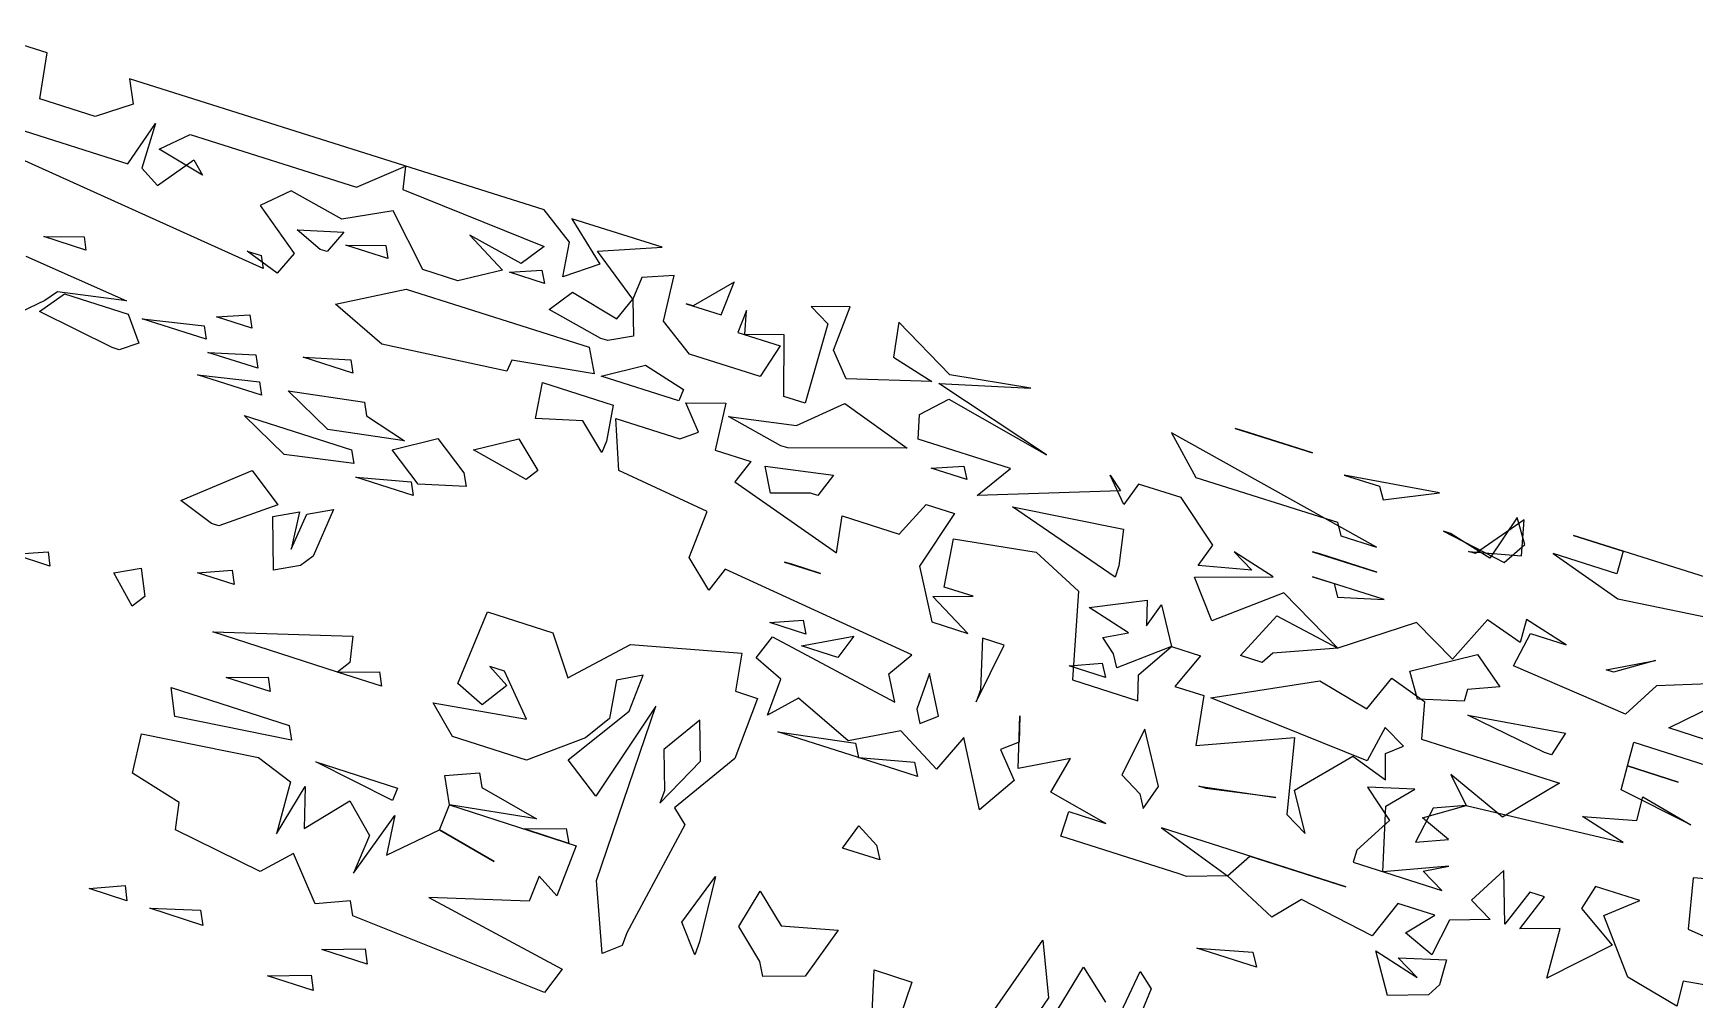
# Model space of a CAD drawing. Extents: x -685 to 123, y -1272 to 108.
# Drawn here: x 3.5 to 73.6, y 33.5 to 74.3 of the extents above; entities that cross this region are included whole.
import ezdxf

# ---------------------------------------------------------------- set-up
doc = ezdxf.new("R2010")
doc.units = 0

msp = doc.modelspace()

# ---------------------------------------------------------------- linework, layer by layer
for p, q in [((4.0714, 73.4777), (1.4626, 74.3026)), ((3.7621, 71.5267), (4.0714, 73.4777)), ((25.0537, 66.8428), (7.5546, 72.3762)), ((7.5546, 72.3762), (7.7017, 71.3074)), ((13.1885, 64.3622), (-2.4106, 71.4115)), ((6.097, 70.7873), (3.7621, 71.5267)), ((7.7017, 71.3074), (6.097, 70.7873)), ((2.7955, 70.2808), (7.4863, 68.7937)), ((7.4863, 68.7937), (8.6512, 70.4935)), ((8.6512, 70.4935), (8.0734, 68.6075)), ((8.8023, 69.4141), (10.1113, 70.0313)), ((10.1113, 70.0313), (17.1332, 67.8084)), ((8.7365, 67.8762), (10.2668, 68.9502)), ((10.6383, 68.3142), (8.8023, 69.4141)), ((10.2668, 68.9502), (10.6383, 68.3142)), ((8.0734, 68.6075), (8.7365, 67.8762)), ((17.1332, 67.8084), (19.2053, 68.6921)), ((19.2053, 68.6921), (19.0945, 67.7022)), ((14.3725, 67.6495), (13.0697, 67.0236)), ((16.5157, 66.4516), (14.3725, 67.6495)), ((19.0945, 67.7022), (25.0597, 65.2992)), ((13.0697, 67.0236), (14.5007, 64.9999)), ((18.6894, 66.7996), (16.5157, 66.4516)), ((19.9403, 64.323), (18.6894, 66.7996)), ((26.1347, 65.4744), (25.0537, 66.8428)), ((15.5973, 65.1769), (14.6261, 66.0083)), ((14.6261, 66.0083), (16.6033, 65.9033)), ((30.0371, 65.2669), (26.2252, 66.4723)), ((26.2252, 66.4723), (27.4137, 64.554)), ((5.7102, 65.1472), (3.9304, 65.7132)), ((3.9304, 65.7132), (5.6381, 65.7018)), ((5.6381, 65.7018), (5.7102, 65.1472)), ((16.6033, 65.9033), (15.8928, 65.0831)), ((18.4628, 64.7915), (16.6912, 65.3534)), ((16.6912, 65.3534), (18.3722, 65.3425)), ((18.3722, 65.3425), (18.4628, 64.7915)), ((24.0807, 64.574), (21.9222, 65.7758)), ((21.9222, 65.7758), (23.294, 64.3034)), ((25.0597, 65.2992), (24.0807, 64.574)), ((25.8504, 64.0133), (26.1347, 65.4744)), ((27.3103, 65.1024), (30.0371, 65.2669)), ((3.1777, 64.885), (7.4188, 62.9987)), ((13.7815, 64.1739), (12.5135, 65.1044)), ((12.5135, 65.1044), (13.1054, 64.9165)), ((13.1054, 64.9165), (13.1885, 64.3622)), ((14.5007, 64.9999), (13.7815, 64.1739)), ((15.8928, 65.0831), (15.5973, 65.1769)), ((27.4137, 64.554), (25.8504, 64.0133)), ((28.803, 63.078), (27.3103, 65.1024)), ((21.4187, 63.8541), (19.9403, 64.323)), ((23.294, 64.3034), (21.4187, 63.8541)), ((23.5892, 64.2099), (24.9653, 64.2937)), ((25.0657, 63.742), (23.5892, 64.2099)), ((24.9653, 64.2937), (25.0657, 63.742)), ((29.1809, 63.9946), (28.803, 63.078)), ((30.5462, 64.0784), (29.1809, 63.9946)), ((30.0931, 62.1487), (30.5462, 64.0784)), ((3.7526, 62.5475), (4.8067, 63.2923)), ((4.5083, 63.3873), (3.9816, 63.0156)), ((7.4188, 62.9987), (4.5083, 63.3873)), ((4.8067, 63.2923), (7.494, 62.4365)), ((16.2427, 62.8624), (19.2375, 63.4965)), ((19.2375, 63.4965), (26.9565, 61.0466)), ((25.2672, 62.6335), (26.2476, 63.3674)), ((26.2476, 63.3674), (28.1267, 62.25)), ((33.0854, 63.7897), (31.3539, 62.789)), ((32.5357, 62.4148), (33.0854, 63.7897)), ((3.9816, 63.0156), (2.6243, 62.3645)), ((6.8208, 61.0265), (3.7526, 62.5475)), ((7.494, 62.4365), (7.9449, 61.2113)), ((18.2092, 61.1727), (16.2427, 62.8624)), ((27.4467, 61.4174), (25.2672, 62.6335)), ((28.1267, 62.25), (28.803, 63.078)), ((28.803, 63.078), (28.8256, 61.505)), ((31.0585, 62.8826), (32.5357, 62.4148)), ((31.3539, 62.789), (31.0585, 62.8826)), ((33.605, 62.5941), (33.2394, 61.6725)), ((33.5355, 61.5787), (33.605, 62.5941)), ((37.9749, 62.7569), (36.3251, 62.7649)), ((36.3251, 62.7649), (37.0324, 62.0259)), ((37.2691, 60.9158), (37.9749, 62.7569)), ((10.783, 61.389), (8.0917, 62.2461)), ((8.0917, 62.2461), (10.7028, 61.9532)), ((10.7028, 61.9532), (10.783, 61.389)), ((11.2194, 62.3259), (12.6289, 62.4131)), ((12.7119, 61.851), (11.2194, 62.3259)), ((12.6289, 62.4131), (12.7119, 61.851)), ((31.2011, 60.7516), (30.0931, 62.1487)), ((37.0324, 62.0259), (36.0773, 58.6792)), ((40.0375, 62.1047), (39.8136, 60.6287)), ((42.1833, 59.8785), (40.0375, 62.1047)), ((7.9449, 61.2113), (7.1209, 60.9308)), ((23.4883, 60.0279), (18.2092, 61.1727)), ((26.9565, 61.0466), (27.165, 59.9229)), ((27.7437, 61.3232), (27.4467, 61.4174)), ((28.8256, 61.505), (27.7437, 61.3232)), ((33.2394, 61.6725), (35.0164, 61.1096)), ((35.197, 61.572), (33.5355, 61.5787)), ((35.0164, 61.1096), (34.174, 59.8087)), ((35.1829, 58.963), (35.197, 61.572)), ((7.1209, 60.9308), (6.8208, 61.0265)), ((12.9624, 60.1544), (10.8636, 60.823)), ((10.8636, 60.823), (12.8786, 60.7216)), ((12.8786, 60.7216), (12.9624, 60.1544)), ((16.9858, 59.9531), (14.8894, 60.6204)), ((14.8894, 60.6204), (16.8961, 60.5194)), ((16.8961, 60.5194), (16.9858, 59.9531)), ((23.6874, 60.4968), (23.4883, 60.0279)), ((27.165, 59.9229), (23.6874, 60.4968)), ((34.174, 59.8087), (31.2011, 60.7516)), ((37.8043, 59.7049), (37.2691, 60.9158)), ((39.8136, 60.6287), (41.4192, 59.6016)), ((13.1306, 59.0146), (10.4242, 59.8776)), ((10.4242, 59.8776), (13.0464, 59.5854)), ((27.4634, 59.8282), (29.337, 60.2911)), ((30.7477, 58.785), (27.4634, 59.8282)), ((29.337, 60.2911), (30.9362, 59.2551)), ((41.4192, 59.6016), (37.8043, 59.7049)), ((45.6115, 59.3111), (42.1833, 59.8785)), ((13.0464, 59.5854), (13.1306, 59.0146)), ((15.9291, 57.5765), (14.2484, 59.2022)), ((14.2484, 59.2022), (17.4665, 58.7194)), ((24.6878, 58.0399), (24.9823, 59.553)), ((24.9823, 59.553), (27.9734, 58.6022)), ((30.9362, 59.2551), (30.7477, 58.785)), ((36.0773, 58.6792), (35.1829, 58.963)), ((46.2716, 56.4975), (41.7159, 59.5076)), ((41.7159, 59.5076), (45.6115, 59.3111)), ((17.4665, 58.7194), (17.5575, 58.1476)), ((27.9734, 58.6022), (27.692, 57.0839)), ((31.5681, 57.4596), (31.0465, 58.6901)), ((31.0465, 58.6901), (32.7272, 58.6865)), ((32.7272, 58.6865), (32.2805, 56.6982)), ((35.7154, 57.7377), (37.7468, 58.6756)), ((37.7468, 58.6756), (40.3802, 56.7861)), ((40.9019, 58.1999), (42.1388, 58.8532)), ((42.1388, 58.8532), (46.2716, 56.4975)), ((14.0759, 56.5208), (12.3946, 58.1568)), ((12.3946, 58.1568), (16.9249, 56.7113)), ((19.1568, 57.0933), (15.9291, 57.5765)), ((17.5575, 58.1476), (19.1568, 57.0933)), ((26.6857, 57.9415), (24.6878, 58.0399)), ((27.4973, 56.6067), (26.6857, 57.9415)), ((28.2066, 55.8401), (28.0797, 58.034)), ((28.0797, 58.034), (30.7793, 57.1756)), ((35.0515, 56.886), (32.8403, 58.1203)), ((32.8403, 58.1203), (35.7154, 57.7377)), ((40.8534, 57.1639), (40.9019, 58.1999)), ((54.2329, 57.6159), (57.4988, 56.5832)), ((54.5296, 57.5221), (54.2329, 57.6159)), ((18.6464, 56.7098), (20.57, 57.1875)), ((20.57, 57.1875), (21.6695, 55.7455)), ((22.0778, 56.7069), (23.9883, 57.1835)), ((23.9883, 57.1835), (24.7944, 55.8411)), ((27.692, 57.0839), (27.4973, 56.6067)), ((30.7793, 57.1756), (31.5681, 57.4596)), ((35.3514, 56.7907), (35.0515, 56.886)), ((44.7416, 55.9303), (40.8534, 57.1639)), ((60.1993, 52.6077), (51.5474, 57.4327)), ((51.5474, 57.4327), (52.5667, 55.5497)), ((57.4988, 56.5832), (54.5296, 57.5221)), ((17.0156, 56.133), (14.0759, 56.5208)), ((16.9249, 56.7113), (17.0156, 56.133)), ((19.7424, 55.2626), (18.6464, 56.7098)), ((24.292, 55.4559), (22.0778, 56.7069)), ((32.2805, 56.6982), (33.7827, 56.2206)), ((33.7827, 56.2206), (33.1097, 55.3598)), ((40.3802, 56.7861), (35.3514, 56.7907)), ((9.7131, 54.5783), (12.7307, 55.8445)), ((12.7307, 55.8445), (13.8141, 54.3853)), ((19.534, 54.7778), (17.1065, 55.553)), ((17.1065, 55.553), (19.4393, 55.3593)), ((21.6695, 55.7455), (21.7674, 55.1661)), ((24.7944, 55.8411), (24.292, 55.4559)), ((31.9417, 54.1076), (28.2066, 55.8401)), ((34.617, 54.8801), (34.3839, 56.0294)), ((34.3839, 56.0294), (37.2716, 55.6466)), ((37.2716, 55.6466), (36.6089, 54.7849)), ((41.4041, 55.9315), (42.7751, 56.026)), ((42.9035, 55.4554), (41.4041, 55.9315)), ((42.7751, 56.026), (42.9035, 55.4554)), ((43.3328, 54.7876), (44.7416, 55.9303)), ((49.5364, 54.4091), (48.9613, 55.6448)), ((48.9613, 55.6448), (49.3981, 54.9804)), ((52.5667, 55.5497), (58.5476, 53.655)), ((62.8533, 54.89), (58.8383, 55.6433)), ((58.8383, 55.6433), (60.3275, 55.1722)), ((19.4393, 55.3593), (19.534, 54.7778)), ((21.7674, 55.1661), (19.7424, 55.2626)), ((33.1097, 55.3598), (37.3944, 52.3704)), ((36.3076, 54.8807), (34.617, 54.8801)), ((36.6089, 54.7849), (36.3076, 54.8807)), ((49.3981, 54.9804), (43.3328, 54.7876)), ((50.1577, 55.2655), (49.5364, 54.4091)), ((51.9536, 54.6962), (50.1577, 55.2655)), ((60.3275, 55.1722), (60.481, 54.6057)), ((60.481, 54.6057), (62.8533, 54.89)), ((11.0159, 53.5991), (9.7131, 54.5783)), ((13.8141, 54.3853), (11.3216, 53.5012)), ((13.5957, 53.8962), (14.7283, 54.0929)), ((14.7283, 54.0929), (14.381, 52.5216)), ((15.0332, 53.9954), (16.1627, 54.1917)), ((16.1627, 54.1917), (15.2996, 52.2274)), ((31.1801, 52.1626), (31.9417, 54.1076)), ((40.0517, 53.1507), (41.1824, 54.4035)), ((42.3872, 54.0206), (40.9097, 51.7945)), ((41.1824, 54.4035), (42.3872, 54.0206)), ((49.1638, 51.3296), (44.8358, 54.3103)), ((44.8358, 54.3103), (49.5132, 53.3568)), ((53.2835, 52.6908), (51.9536, 54.6962)), ((11.3216, 53.5012), (11.0159, 53.5991)), ((13.6359, 51.6301), (13.5957, 53.8962)), ((14.381, 52.5216), (15.0332, 53.9954)), ((37.3944, 52.3704), (37.6347, 53.9198)), ((37.6347, 53.9198), (40.0517, 53.1507)), ((49.5132, 53.3568), (49.327, 51.8146)), ((58.5476, 53.655), (58.6992, 53.083)), ((66.4301, 53.759), (64.384, 52.3291)), ((66.1318, 53.8533), (64.9836, 52.1392)), ((66.4567, 52.7147), (66.1318, 53.8533)), ((66.3203, 52.2377), (66.4301, 53.759)), ((41.9486, 50.9195), (42.3425, 52.961)), ((42.3425, 52.961), (45.8373, 52.3874)), ((52.6678, 51.8226), (53.2835, 52.6908)), ((58.6992, 53.083), (60.1993, 52.6077)), ((63.027, 53.2802), (65.5835, 51.9493)), ((63.3262, 53.1855), (63.027, 53.2802)), ((64.9836, 52.1392), (63.3262, 53.1855)), ((65.5835, 51.9493), (66.4567, 52.7147)), ((93.1382, 45.3135), (68.5193, 53.0984)), ((68.5193, 53.0984), (70.6103, 52.4371)), ((2.6546, 52.3007), (4.1218, 52.403)), ((4.1942, 51.8063), (2.6546, 52.3007)), ((4.1218, 52.403), (4.1942, 51.8063)), ((15.2996, 52.2274), (14.7755, 51.8309)), ((32.0169, 50.7916), (31.1801, 52.1626)), ((35.206, 51.9761), (36.7261, 51.4915)), ((35.5099, 51.8792), (35.206, 51.9761)), ((45.8373, 52.3874), (47.6221, 50.7416)), ((55.8408, 51.3478), (54.1865, 52.4042)), ((54.1865, 52.4042), (54.9357, 51.6351)), ((57.5004, 52.4108), (60.2077, 51.5522)), ((57.801, 52.3155), (57.5004, 52.4108)), ((60.2077, 51.5522), (57.801, 52.3155)), ((64.0842, 52.424), (66.3203, 52.2377)), ((64.384, 52.3291), (64.0842, 52.424)), ((70.3495, 51.4828), (67.6538, 52.3359)), ((67.6538, 52.3359), (70.3878, 50.4278)), ((70.6103, 52.4371), (70.3495, 51.4828)), ((6.8915, 51.5139), (8.0451, 51.7158)), ((7.6634, 50.1166), (6.8915, 51.5139)), ((8.0451, 51.7158), (8.2025, 50.5191)), ((10.4253, 51.5228), (11.8789, 51.6258)), ((11.9633, 51.0296), (10.4253, 51.5228)), ((11.8789, 51.6258), (11.9633, 51.0296)), ((14.7755, 51.8309), (13.6359, 51.6301)), ((32.702, 51.677), (32.0169, 50.7916)), ((40.5823, 48.0563), (32.702, 51.677)), ((36.7261, 51.4915), (35.5099, 51.8792)), ((40.9097, 51.7945), (41.421, 49.4455)), ((49.327, 51.8146), (49.1638, 51.3296)), ((52.5097, 51.3387), (55.8408, 51.3478)), ((53.2469, 49.4922), (52.5097, 51.3387)), ((54.9357, 51.6351), (52.6678, 51.8226)), ((60.518, 50.3946), (57.5008, 51.3523)), ((57.5008, 51.3523), (58.4055, 51.0651)), ((8.2025, 50.5191), (7.6634, 50.1166)), ((41.4689, 50.5266), (43.1646, 50.5321)), ((42.9477, 48.9586), (41.4689, 50.5266)), ((43.1646, 50.5321), (41.9486, 50.9195)), ((47.6221, 50.7416), (47.3659, 46.9979)), ((56.2918, 50.6715), (53.2469, 49.4922)), ((58.5652, 48.3401), (56.2918, 50.6715)), ((58.4055, 51.0651), (58.5581, 50.485)), ((21.4126, 46.8528), (22.6625, 49.8697)), ((22.6625, 49.8697), (25.4299, 48.9835)), ((48.0632, 50.0595), (50.5158, 50.361)), ((49.7236, 48.9875), (48.0632, 50.0595)), ((50.5158, 50.361), (50.4953, 49.2853)), ((50.4953, 49.2853), (51.1224, 50.168)), ((51.1224, 50.168), (51.5515, 48.4054)), ((58.5581, 50.485), (60.518, 50.3946)), ((70.3878, 50.4278), (79.9607, 48.4414)), ((34.5792, 49.4185), (35.9896, 49.5229)), ((36.1104, 48.9293), (34.5792, 49.4185)), ((35.9896, 49.5229), (36.1104, 48.9293)), ((41.421, 49.4455), (42.9477, 48.9586)), ((54.4531, 48.0253), (55.9855, 49.6981)), ((55.9855, 49.6981), (58.5652, 48.3401)), ((61.8838, 49.4291), (58.5652, 48.3401)), ((63.4151, 47.8736), (61.8838, 49.4291)), ((64.8891, 49.5382), (63.4151, 47.8736)), ((66.262, 48.5716), (64.8891, 49.5382)), ((66.5375, 49.5447), (66.262, 48.5716)), ((68.2143, 48.4832), (66.5375, 49.5447)), ((16.3326, 47.3315), (11.0651, 49.0237)), ((11.0651, 49.0237), (16.9844, 48.8475)), ((16.9844, 48.8475), (16.8603, 47.7389)), ((25.4299, 48.9835), (26.0561, 47.0805)), ((26.0561, 47.0805), (28.7065, 48.4986)), ((28.7065, 48.4986), (33.3993, 48.1212)), ((34.0142, 47.9245), (34.698, 48.824)), ((34.698, 48.824), (39.8636, 46.0536)), ((35.9248, 48.4319), (38.1317, 48.8389)), ((37.1523, 48.0396), (35.9248, 48.4319)), ((38.1317, 48.8389), (37.4593, 47.9415)), ((43.3, 46.0749), (44.4754, 48.4713)), ((43.5587, 48.7637), (43.475, 46.5766)), ((44.4754, 48.4713), (43.5587, 48.7637)), ((48.6449, 48.7861), (49.7236, 48.9875)), ((49.0898, 48.0977), (48.6449, 48.7861)), ((51.5515, 48.4054), (49.2302, 47.5046)), ((50.148, 47.212), (51.5515, 48.4054)), ((51.5515, 48.4054), (52.7709, 48.017)), ((65.9849, 47.5928), (66.7022, 48.9629)), ((66.7022, 48.9629), (68.2143, 48.4832)), ((16.8603, 47.7389), (16.3326, 47.3315)), ((33.3993, 48.1212), (33.1353, 46.5161)), ((35.0567, 47.0294), (34.0142, 47.9245)), ((37.4593, 47.9415), (37.1523, 48.0396)), ((39.6094, 47.2544), (40.5823, 48.0563)), ((49.2302, 47.5046), (49.0898, 48.0977)), ((52.7709, 48.017), (51.6783, 46.7241)), ((55.3675, 47.7342), (54.4531, 48.0253)), ((55.8271, 48.1305), (55.3675, 47.7342)), ((58.5652, 48.3401), (55.8271, 48.1305)), ((61.6064, 47.373), (64.4676, 48.0747)), ((64.4676, 48.0747), (65.4018, 46.705)), ((69.8974, 47.4177), (71.9773, 47.8194)), ((71.9773, 47.8194), (70.2006, 47.3215)), ((11.6281, 47.1035), (13.4072, 47.113)), ((13.4949, 46.503), (11.6281, 47.1035)), ((13.4072, 47.113), (13.4949, 46.503)), ((16.3326, 47.3315), (18.1, 47.3408)), ((18.1948, 46.7333), (16.3326, 47.3315)), ((18.1, 47.3408), (18.1948, 46.7333)), ((23.3776, 47.3686), (22.7591, 47.567)), ((22.7591, 47.567), (23.4804, 46.7632)), ((24.3085, 45.3471), (23.3776, 47.3686)), ((29.2363, 47.1984), (28.1116, 46.991)), ((28.6419, 45.6802), (29.2363, 47.1984)), ((34.4902, 45.5154), (35.0567, 47.0294)), ((39.8636, 46.0536), (39.6094, 47.2544)), ((41.3245, 47.2636), (40.7886, 45.7578)), ((41.714, 45.4618), (41.3245, 47.2636)), ((47.2279, 47.5933), (48.6187, 47.6996)), ((48.7586, 47.1051), (47.2279, 47.5933)), ((48.6187, 47.6996), (48.7586, 47.1051)), ((50.1262, 46.1171), (50.148, 47.212)), ((59.7957, 45.7798), (60.851, 47.0733)), ((60.851, 47.0733), (62.2297, 46.093)), ((61.9244, 46.1902), (61.6064, 47.373)), ((70.715, 45.554), (65.9849, 47.5928)), ((70.2006, 47.3215), (69.8974, 47.4177)), ((9.4671, 45.455), (9.3037, 46.683)), ((9.3037, 46.683), (14.2959, 45.076)), ((22.4441, 45.9458), (21.4126, 46.8528)), ((23.4804, 46.7632), (22.4441, 45.9458)), ((28.1116, 46.991), (27.8216, 45.3703)), ((33.1353, 46.5161), (34.0617, 46.2194)), ((43.475, 46.5766), (43.3, 46.0749)), ((47.3659, 46.9979), (50.1262, 46.1171)), ((51.6783, 46.7241), (52.9033, 46.3335)), ((52.9033, 46.3335), (52.5681, 44.2288)), ((53.2097, 46.2358), (57.8076, 46.9574)), ((57.8076, 46.9574), (59.7957, 45.7798)), ((64.0424, 46.5984), (63.8998, 46.1034)), ((65.4018, 46.705), (64.0424, 46.5984)), ((72.0208, 46.7438), (70.715, 45.554)), ((75.0052, 46.8592), (72.0208, 46.7438)), ((21.1904, 44.6106), (20.3692, 46.0348)), ((20.3692, 46.0348), (24.3085, 45.3471)), ((26.0781, 43.6208), (28.6419, 45.6802)), ((29.7695, 45.8899), (27.2337, 42.0839)), ((27.2671, 38.5325), (29.7695, 45.8899)), ((34.0617, 46.2194), (33.1046, 43.6751)), ((35.7942, 46.2299), (34.4902, 45.5154)), ((37.8964, 44.4242), (35.7942, 46.2299)), ((40.7886, 45.7578), (40.9178, 45.154)), ((59.8104, 43.5799), (53.2097, 46.2358)), ((63.8998, 46.1034), (61.9244, 46.1902)), ((62.2297, 46.093), (62.0983, 44.4999)), ((72.5438, 44.973), (75.1832, 46.2722)), ((14.3855, 44.4597), (9.4671, 45.455)), ((14.2959, 45.076), (14.3855, 44.4597)), ((27.8216, 45.3703), (26.7968, 44.5481)), ((31.6286, 45.2939), (30.1089, 44.0613)), ((31.6655, 43.5617), (31.6286, 45.2939)), ((40.9178, 45.154), (41.714, 45.4618)), ((45.073, 43.2598), (45.1476, 45.4844)), ((45.1476, 45.4844), (45.1104, 44.3755)), ((50.4121, 44.9173), (49.4407, 42.9905)), ((50.9892, 42.4952), (50.4121, 44.9173)), ((60.5654, 44.9883), (59.8104, 43.5799)), ((61.3377, 44.1941), (60.5654, 44.9883)), ((67.2882, 43.9393), (64.0624, 45.5098)), ((64.0624, 45.5098), (68.1753, 44.7434)), ((74.0688, 44.4884), (72.5438, 44.973)), ((7.6749, 43.0624), (8.0637, 44.7246)), ((8.0637, 44.7246), (12.9967, 43.7268)), ((24.3113, 43.6072), (21.1904, 44.6106)), ((26.7968, 44.5481), (24.3113, 43.6072)), ((38.3322, 43.7155), (34.9201, 44.809)), ((34.9201, 44.809), (38.2063, 44.3249)), ((40.1195, 44.8454), (37.8964, 44.4242)), ((38.2063, 44.3249), (38.3322, 43.7155)), ((41.6182, 43.2319), (40.1195, 44.8454)), ((42.7719, 44.5607), (41.6182, 43.2319)), ((43.4388, 41.5075), (42.7719, 44.5607)), ((45.1104, 44.3755), (44.3182, 44.066)), ((52.5681, 44.2288), (56.735, 44.5609)), ((56.735, 44.5609), (56.4191, 41.3212)), ((62.0983, 44.4999), (67.933, 42.641)), ((68.1753, 44.7434), (67.5947, 43.8417)), ((70.7952, 43.3672), (71.0606, 44.3667)), ((71.0606, 44.3667), (81.7829, 40.9572)), ((12.9967, 43.7268), (14.3416, 42.7003)), ((18.6496, 41.9048), (15.4156, 43.5385)), ((15.4156, 43.5385), (18.8669, 42.4265)), ((27.2337, 42.0839), (26.0781, 43.6208)), ((29.9402, 41.7974), (31.6655, 43.5617)), ((30.1089, 44.0613), (30.1389, 42.3158)), ((33.1046, 43.6751), (30.5665, 41.5961)), ((40.817, 42.9192), (38.3322, 43.7155)), ((38.3322, 43.7155), (40.6872, 43.5302)), ((40.6872, 43.5302), (40.817, 42.9192)), ((44.3182, 44.066), (44.899, 42.7491)), ((47.2745, 43.6833), (45.073, 43.2598)), ((46.4515, 42.2519), (47.2745, 43.6833)), ((56.7312, 42.3418), (59.195, 43.7762)), ((59.195, 43.7762), (60.5848, 42.7799)), ((60.5751, 43.8874), (61.3377, 44.1941)), ((60.5848, 42.7799), (60.5751, 43.8874)), ((67.5947, 43.8417), (67.2882, 43.9393)), ((9.6478, 41.8255), (7.6749, 43.0624)), ((20.8653, 42.9612), (22.33, 43.0764)), ((21.0659, 41.7181), (20.8653, 42.9612)), ((22.33, 43.0764), (22.4323, 42.4567)), ((49.4407, 42.9905), (50.2039, 42.1828)), ((65.5236, 41.204), (63.3434, 43.0048)), ((63.3434, 43.0048), (63.9791, 41.6968)), ((70.5283, 42.3618), (70.7952, 43.3672)), ((70.7952, 43.3672), (72.9417, 42.6841)), ((72.9417, 42.6841), (70.7952, 43.3672)), ((14.3416, 42.7003), (13.7552, 40.4989)), ((13.7552, 40.4989), (14.9703, 42.4976)), ((14.9703, 42.4976), (14.929, 40.7204)), ((18.8669, 42.4265), (18.6496, 41.9048)), ((22.4323, 42.4567), (24.7342, 41.1269)), ((30.1389, 42.3158), (29.9402, 41.7974)), ((44.899, 42.7491), (43.4388, 41.5075)), ((48.7692, 40.9411), (46.4515, 42.2519)), ((50.2039, 42.1828), (50.3483, 41.5712)), ((50.3483, 41.5712), (50.9892, 42.4952)), ((52.701, 42.5099), (55.9561, 42.0301)), ((53.0106, 42.411), (52.701, 42.5099)), ((55.9561, 42.0301), (53.0106, 42.411)), ((57.1942, 40.5106), (56.7312, 42.3418)), ((61.8185, 42.3862), (59.8179, 42.47)), ((59.8179, 42.47), (60.7544, 41.0565)), ((60.5946, 41.6656), (61.8185, 42.3862)), ((67.933, 42.641), (65.5236, 41.204)), ((73.4746, 40.8755), (70.5283, 42.3618)), ((9.4977, 40.6685), (9.6478, 41.8255)), ((14.929, 40.7204), (16.8577, 41.889)), ((16.8577, 41.889), (17.6781, 40.4319)), ((20.6373, 40.6703), (21.0659, 41.7181)), ((21.0659, 41.7181), (26.4156, 39.9945)), ((24.7342, 41.1269), (21.0659, 41.7181)), ((30.5665, 41.5961), (30.9955, 40.874)), ((46.8693, 40.4077), (47.2127, 41.4397)), ((47.2127, 41.4397), (48.7692, 40.9411)), ((60.4635, 38.9), (60.5946, 41.6656)), ((62.5978, 41.5826), (61.8456, 40.1479)), ((62.1415, 41.1717), (63.9791, 41.6968)), ((63.9791, 41.6968), (62.5978, 41.5826)), ((63.9791, 41.6968), (70.608, 40.1359)), ((71.1847, 41.0557), (71.4506, 42.0681)), ((71.4506, 42.0681), (73.4746, 40.8755)), ((17.0149, 38.8432), (18.7467, 41.2799)), ((18.7467, 41.2799), (18.4067, 39.5976)), ((24.2112, 40.7047), (25.9919, 40.7218)), ((26.1005, 40.096), (24.2112, 40.7047)), ((25.9919, 40.7218), (26.1005, 40.096)), ((30.9955, 40.874), (28.5552, 36.3211)), ((37.6553, 39.9001), (38.3417, 40.8407)), ((38.3417, 40.8407), (39.0957, 40.0188)), ((58.9107, 38.2622), (51.1156, 40.7584)), ((51.1156, 40.7584), (53.9081, 38.7238)), ((56.4191, 41.3212), (57.1942, 40.5106)), ((60.7544, 41.0565), (59.3701, 39.8147)), ((63.2339, 40.2644), (62.1415, 41.1717)), ((70.608, 40.1359), (68.8904, 41.2362)), ((68.8904, 41.2362), (71.1847, 41.0557)), ((13.0724, 38.9068), (9.4977, 40.6685)), ((17.6781, 40.4319), (17.0149, 38.8432)), ((18.4067, 39.5976), (20.6373, 40.6703)), ((20.6373, 40.6703), (22.949, 39.3288)), ((22.949, 39.3288), (20.6373, 40.6703)), ((26.4156, 39.9945), (25.5874, 37.8795)), ((39.0957, 40.0188), (39.2244, 39.3958)), ((51.8686, 38.8049), (46.8693, 40.4077)), ((61.8456, 40.1479), (63.2339, 40.2644)), ((14.4787, 39.6627), (13.0724, 38.9068)), ((15.3899, 37.5489), (14.4787, 39.6627)), ((39.2244, 39.3958), (37.6553, 39.9001)), ((53.9081, 38.7238), (54.8538, 39.5613)), ((54.8538, 39.5613), (58.9107, 38.2622)), ((59.3701, 39.8147), (59.2174, 39.2987)), ((59.2174, 39.2987), (62.9578, 38.1019)), ((24.8462, 38.7168), (24.4268, 37.654)), ((25.5874, 37.8795), (24.8462, 38.7168)), ((30.8647, 36.7754), (32.2911, 38.6932)), ((32.2911, 38.6932), (31.6175, 35.9335)), ((52.1814, 38.7046), (51.8686, 38.8049)), ((53.9081, 38.7238), (52.1814, 38.7046)), ((55.7797, 36.9762), (53.9081, 38.7238)), ((63.2518, 39.1367), (60.4635, 38.9)), ((62.1707, 38.9189), (63.2518, 39.1367)), ((62.9578, 38.1019), (62.1707, 38.9189)), ((65.5734, 38.9566), (64.206, 37.7026)), ((65.6237, 36.6816), (65.5734, 38.9566)), ((73.5724, 38.6357), (73.3595, 36.4683)), ((75.8715, 38.457), (73.5724, 38.6357)), ((5.8478, 38.1884), (7.3639, 38.3122)), ((7.4442, 37.6711), (5.8478, 38.1884)), ((7.3639, 38.3122), (7.4442, 37.6711)), ((27.5079, 35.4526), (27.2671, 38.5325)), ((33.2827, 36.5928), (34.1844, 38.0835)), ((34.1844, 38.0835), (35.0621, 36.6149)), ((66.676, 38.042), (65.6237, 36.6816)), ((67.2991, 37.8427), (66.676, 38.042)), ((69.4446, 38.2803), (68.8578, 37.3444)), ((71.3112, 37.684), (69.4446, 38.2803)), ((10.6404, 36.6352), (8.4026, 37.3604)), ((8.4026, 37.3604), (10.5549, 37.2784)), ((10.5549, 37.2784), (10.6404, 36.6352)), ((16.8876, 37.673), (15.3899, 37.5489)), ((16.983, 37.0335), (16.8876, 37.673)), ((24.4268, 37.654), (20.1894, 37.8175)), ((20.1894, 37.8175), (25.8154, 34.7857)), ((57.0364, 37.7213), (55.7797, 36.9762)), ((60.0164, 36.1926), (57.0364, 37.7213)), ((61.0983, 37.5617), (60.0164, 36.1926)), ((62.6621, 37.061), (61.0983, 37.5617)), ((64.206, 37.7026), (64.9982, 36.8819)), ((66.2495, 36.4813), (67.2991, 37.8427)), ((68.8578, 37.3444), (70.1445, 35.8024)), ((69.7935, 37.0453), (71.3112, 37.684)), ((25.0744, 33.804), (16.983, 37.0335)), ((31.4178, 35.3969), (30.8647, 36.7754)), ((34.1613, 35.1125), (33.2827, 36.5928)), ((35.0621, 36.6149), (37.4704, 36.4329)), ((61.4234, 36.3153), (62.6621, 37.061)), ((63.288, 36.8606), (62.5295, 35.387)), ((64.9982, 36.8819), (63.288, 36.8606)), ((67.9548, 36.5031), (66.2495, 36.4813)), ((67.391, 34.4029), (67.9548, 36.5031)), ((70.8118, 34.4513), (69.7935, 37.0453)), ((28.3506, 35.7847), (27.5079, 35.4526)), ((28.5552, 36.3211), (28.3506, 35.7847)), ((31.6175, 35.9335), (31.4178, 35.3969)), ((37.4704, 36.4329), (36.0712, 34.4962)), ((43.4074, 32.1286), (46.1068, 36.0135)), ((46.1068, 36.0135), (46.3542, 33.5707)), ((62.5295, 35.387), (61.4234, 36.3153)), ((70.1445, 35.8024), (67.391, 34.4029)), ((73.3595, 36.4683), (77.9193, 34.4473)), ((15.6701, 35.6214), (17.4945, 35.6449)), ((17.5913, 34.999), (15.6701, 35.6214)), ((17.4945, 35.6449), (17.5913, 34.999)), ((34.2842, 34.4715), (34.1613, 35.1125)), ((55.1383, 34.865), (52.6142, 35.6759)), ((52.6142, 35.6759), (54.9842, 35.4964)), ((54.9842, 35.4964), (55.1383, 34.865)), ((60.6648, 33.6723), (60.1778, 35.5655)), ((60.1778, 35.5655), (61.915, 34.431)), ((61.915, 34.431), (61.1213, 35.2629)), ((61.1213, 35.2629), (63.1582, 35.1854)), ((63.1582, 35.1854), (62.8608, 34.1275)), ((13.3812, 34.5091), (15.2162, 34.534)), ((15.3098, 33.8835), (13.3812, 34.5091)), ((15.2162, 34.534), (15.3098, 33.8835)), ((25.8154, 34.7857), (25.0744, 33.804)), ((36.0712, 34.4962), (34.2842, 34.4715)), ((38.8808, 32.3836), (38.9968, 34.7503)), ((38.9968, 34.7503), (40.5866, 34.2377)), ((46.3196, 32.3891), (47.83, 34.871)), ((47.83, 34.871), (48.7533, 33.3917)), ((48.0302, 30.0336), (50.2172, 34.6914)), ((50.2172, 34.6914), (50.6815, 33.9534)), ((72.8777, 33.218), (70.8118, 34.4513)), ((40.5866, 34.2377), (40.028, 32.6171)), ((50.6815, 33.9534), (49.1658, 30.2703)), ((62.3956, 33.6975), (60.6648, 33.6723)), ((62.8608, 34.1275), (62.3956, 33.6975)), ((73.1439, 34.2745), (72.8777, 33.218)), ((77.0404, 33.596), (73.1439, 34.2745)), ((46.3542, 33.5707), (45.0055, 31.6129))]:
    msp.add_line(p, q)

doc.saveas('drawing.dxf')
